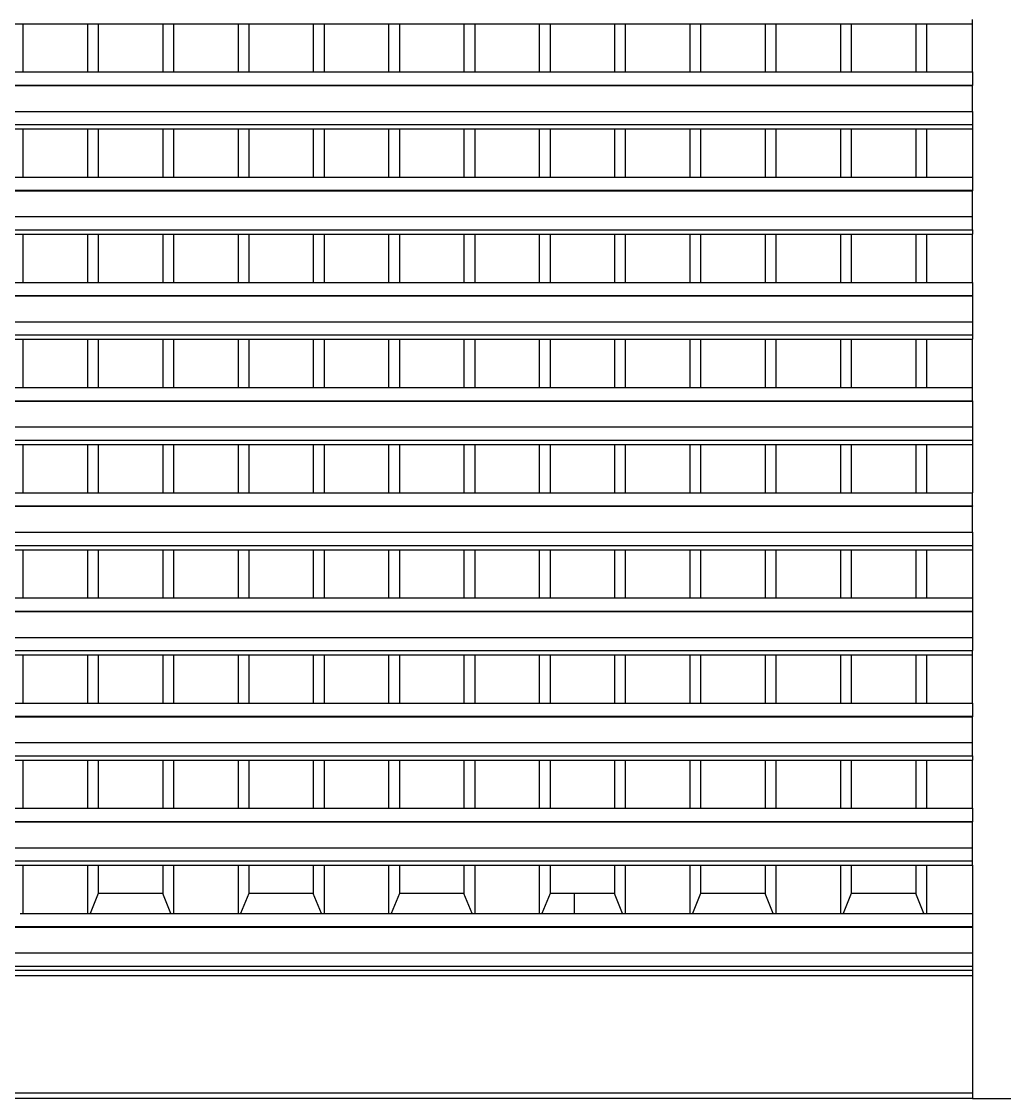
# Model space of a CAD drawing. Extents: x -49.7 to 49.7, y -10.2 to 18.8.
# Drawn here: x -16.184 to -14.341, y 11.671 to 13.69 of the extents above; entities that cross this region are included whole.
import ezdxf

# ---------------------------------------------------------------- set-up
doc = ezdxf.new("R2010")
doc.units = 0
doc.layers.get('0').update_dxf_attribs({"linetype": 'CONTINUOUS'})

msp = doc.modelspace()

# ---------------------------------------------------------------- linework, layer by layer
for p, q in [((-14.4007, 13.6861), (-14.4007, 13.6943)), ((-16.2015, 13.6861), (-16.1813, 13.6861)), ((-16.1813, 13.6861), (-16.1813, 13.5957)), ((-16.1813, 13.6861), (-16.0602, 13.6861)), ((-16.0602, 13.6861), (-16.0602, 13.5957)), ((-16.0602, 13.6861), (-16.0401, 13.6861)), ((-16.0401, 13.6861), (-16.0401, 13.5957)), ((-16.0401, 13.6861), (-15.919, 13.6861)), ((-15.919, 13.6861), (-15.919, 13.5957)), ((-15.919, 13.6861), (-15.8989, 13.6861)), ((-15.8989, 13.6861), (-15.8989, 13.5957)), ((-15.8989, 13.6861), (-15.7778, 13.6861)), ((-15.7778, 13.6861), (-15.7778, 13.5957)), ((-15.7778, 13.6861), (-15.7577, 13.6861)), ((-15.7577, 13.6861), (-15.7577, 13.5957)), ((-15.7577, 13.6861), (-15.6366, 13.6861)), ((-15.6366, 13.6861), (-15.6366, 13.5957)), ((-15.6366, 13.6861), (-15.6165, 13.6861)), ((-15.6165, 13.6861), (-15.6165, 13.5957)), ((-15.6165, 13.6861), (-15.4954, 13.6861)), ((-15.4954, 13.6861), (-15.4954, 13.5957)), ((-15.4954, 13.6861), (-15.4752, 13.6861)), ((-15.4752, 13.6861), (-15.4752, 13.5957)), ((-15.4752, 13.6861), (-15.3542, 13.6861)), ((-15.3542, 13.6861), (-15.3542, 13.5957)), ((-15.3542, 13.6861), (-15.334, 13.6861)), ((-15.334, 13.6861), (-15.334, 13.5957)), ((-15.334, 13.6861), (-15.213, 13.6861)), ((-15.213, 13.6861), (-15.213, 13.5957)), ((-15.213, 13.6861), (-15.1928, 13.6861)), ((-15.1928, 13.6861), (-15.1928, 13.5957)), ((-15.1928, 13.6861), (-15.0718, 13.6861)), ((-15.0718, 13.6861), (-15.0718, 13.5957)), ((-15.0718, 13.6861), (-15.0516, 13.6861)), ((-15.0516, 13.6861), (-15.0516, 13.5957)), ((-15.0516, 13.6861), (-14.9306, 13.6861)), ((-14.9306, 13.6861), (-14.9306, 13.5957)), ((-14.9306, 13.6861), (-14.9104, 13.6861)), ((-14.9104, 13.6861), (-14.9104, 13.5957)), ((-14.9104, 13.6861), (-14.7894, 13.6861)), ((-14.7894, 13.6861), (-14.7894, 13.5957)), ((-14.7894, 13.6861), (-14.7692, 13.6861)), ((-14.7692, 13.6861), (-14.7692, 13.5957)), ((-14.7692, 13.6861), (-14.6482, 13.6861)), ((-14.6482, 13.6861), (-14.6482, 13.5957)), ((-14.6482, 13.6861), (-14.628, 13.6861)), ((-14.628, 13.6861), (-14.628, 13.5957)), ((-14.628, 13.6861), (-14.507, 13.6861)), ((-14.507, 13.6861), (-14.507, 13.5957)), ((-14.507, 13.6861), (-14.4868, 13.6861)), ((-14.4868, 13.6861), (-14.4868, 13.5957)), ((-14.4868, 13.6861), (-14.4007, 13.6861)), ((-14.4007, 13.5957), (-14.4007, 13.6861)), ((-16.2015, 13.5957), (-16.1813, 13.5957)), ((-16.1813, 13.5957), (-16.0602, 13.5957)), ((-16.0602, 13.5957), (-16.0401, 13.5957)), ((-16.0401, 13.5957), (-15.919, 13.5957)), ((-15.919, 13.5957), (-15.8989, 13.5957)), ((-15.8989, 13.5957), (-15.7778, 13.5957)), ((-15.7778, 13.5957), (-15.7577, 13.5957)), ((-15.7577, 13.5957), (-15.6366, 13.5957)), ((-15.6366, 13.5957), (-15.6165, 13.5957)), ((-15.6165, 13.5957), (-15.4954, 13.5957)), ((-15.4954, 13.5957), (-15.4752, 13.5957)), ((-15.4752, 13.5957), (-15.3542, 13.5957)), ((-15.3542, 13.5957), (-15.334, 13.5957)), ((-15.334, 13.5957), (-15.213, 13.5957)), ((-15.213, 13.5957), (-15.1928, 13.5957)), ((-15.1928, 13.5957), (-15.0718, 13.5957)), ((-15.0718, 13.5957), (-15.0516, 13.5957)), ((-15.0516, 13.5957), (-14.9306, 13.5957)), ((-14.9306, 13.5957), (-14.9104, 13.5957)), ((-14.9104, 13.5957), (-14.7894, 13.5957)), ((-14.7894, 13.5957), (-14.7692, 13.5957)), ((-14.7692, 13.5957), (-14.6482, 13.5957)), ((-14.6482, 13.5957), (-14.628, 13.5957)), ((-14.628, 13.5957), (-14.507, 13.5957)), ((-14.507, 13.5957), (-14.4868, 13.5957)), ((-14.4868, 13.5957), (-14.4007, 13.5957)), ((-14.4007, 13.5957), (-14.4007, 13.571)), ((-18.0307, 13.571), (-14.4007, 13.571)), ((-18.0307, 13.5702), (-14.4007, 13.5702)), ((-14.4007, 13.571), (-14.4007, 13.5702)), ((-14.4007, 13.5217), (-14.4007, 13.5702)), ((-18.0307, 13.5217), (-14.4007, 13.5217)), ((-14.4007, 13.5217), (-14.4007, 13.4971)), ((-18.0307, 13.4971), (-14.4007, 13.4971)), ((-14.4007, 13.4971), (-14.4007, 13.4888)), ((-16.2015, 13.4888), (-16.1813, 13.4888)), ((-16.1813, 13.4888), (-16.1813, 13.3984)), ((-16.1813, 13.4888), (-16.0602, 13.4888)), ((-16.0602, 13.4888), (-16.0602, 13.3984)), ((-16.0602, 13.4888), (-16.0401, 13.4888)), ((-16.0401, 13.4888), (-16.0401, 13.3984)), ((-16.0401, 13.4888), (-15.919, 13.4888)), ((-15.919, 13.4888), (-15.919, 13.3984)), ((-15.919, 13.4888), (-15.8989, 13.4888)), ((-15.8989, 13.4888), (-15.8989, 13.3984)), ((-15.8989, 13.4888), (-15.7778, 13.4888)), ((-15.7778, 13.4888), (-15.7778, 13.3984)), ((-15.7778, 13.4888), (-15.7577, 13.4888)), ((-15.7577, 13.4888), (-15.7577, 13.3984)), ((-15.7577, 13.4888), (-15.6366, 13.4888)), ((-15.6366, 13.4888), (-15.6366, 13.3984)), ((-15.6366, 13.4888), (-15.6165, 13.4888)), ((-15.6165, 13.4888), (-15.6165, 13.3984)), ((-15.6165, 13.4888), (-15.4954, 13.4888)), ((-15.4954, 13.4888), (-15.4954, 13.3984)), ((-15.4954, 13.4888), (-15.4752, 13.4888)), ((-15.4752, 13.4888), (-15.4752, 13.3984)), ((-15.4752, 13.4888), (-15.3542, 13.4888)), ((-15.3542, 13.4888), (-15.3542, 13.3984)), ((-15.3542, 13.4888), (-15.334, 13.4888)), ((-15.334, 13.4888), (-15.334, 13.3984)), ((-15.334, 13.4888), (-15.213, 13.4888)), ((-15.213, 13.4888), (-15.213, 13.3984)), ((-15.213, 13.4888), (-15.1928, 13.4888)), ((-15.1928, 13.4888), (-15.1928, 13.3984)), ((-15.1928, 13.4888), (-15.0718, 13.4888)), ((-15.0718, 13.4888), (-15.0718, 13.3984)), ((-15.0718, 13.4888), (-15.0516, 13.4888)), ((-15.0516, 13.4888), (-15.0516, 13.3984)), ((-15.0516, 13.4888), (-14.9306, 13.4888)), ((-14.9306, 13.4888), (-14.9306, 13.3984)), ((-14.9306, 13.4888), (-14.9104, 13.4888)), ((-14.9104, 13.4888), (-14.9104, 13.3984)), ((-14.9104, 13.4888), (-14.7894, 13.4888)), ((-14.7894, 13.4888), (-14.7894, 13.3984)), ((-14.7894, 13.4888), (-14.7692, 13.4888)), ((-14.7692, 13.4888), (-14.7692, 13.3984)), ((-14.7692, 13.4888), (-14.6482, 13.4888)), ((-14.6482, 13.4888), (-14.6482, 13.3984)), ((-14.6482, 13.4888), (-14.628, 13.4888)), ((-14.628, 13.4888), (-14.628, 13.3984)), ((-14.628, 13.4888), (-14.507, 13.4888)), ((-14.507, 13.4888), (-14.507, 13.3984)), ((-14.507, 13.4888), (-14.4868, 13.4888)), ((-14.4868, 13.4888), (-14.4868, 13.3984)), ((-14.4868, 13.4888), (-14.4007, 13.4888)), ((-14.4007, 13.4888), (-14.4007, 13.3984)), ((-16.2015, 13.3984), (-16.1813, 13.3984)), ((-16.1813, 13.3984), (-16.0602, 13.3984)), ((-16.0602, 13.3984), (-16.0401, 13.3984)), ((-16.0401, 13.3984), (-15.919, 13.3984)), ((-15.919, 13.3984), (-15.8989, 13.3984)), ((-15.8989, 13.3984), (-15.7778, 13.3984)), ((-15.7778, 13.3984), (-15.7577, 13.3984)), ((-15.7577, 13.3984), (-15.6366, 13.3984)), ((-15.6366, 13.3984), (-15.6165, 13.3984)), ((-15.6165, 13.3984), (-15.4954, 13.3984)), ((-15.4954, 13.3984), (-15.4752, 13.3984)), ((-15.4752, 13.3984), (-15.3542, 13.3984)), ((-15.3542, 13.3984), (-15.334, 13.3984)), ((-15.334, 13.3984), (-15.213, 13.3984)), ((-15.213, 13.3984), (-15.1928, 13.3984)), ((-15.1928, 13.3984), (-15.0718, 13.3984)), ((-15.0718, 13.3984), (-15.0516, 13.3984)), ((-15.0516, 13.3984), (-14.9306, 13.3984)), ((-14.9306, 13.3984), (-14.9104, 13.3984)), ((-14.9104, 13.3984), (-14.7894, 13.3984)), ((-14.7894, 13.3984), (-14.7692, 13.3984)), ((-14.7692, 13.3984), (-14.6482, 13.3984)), ((-14.6482, 13.3984), (-14.628, 13.3984)), ((-14.628, 13.3984), (-14.507, 13.3984)), ((-14.507, 13.3984), (-14.4868, 13.3984)), ((-14.4868, 13.3984), (-14.4007, 13.3984)), ((-14.4007, 13.3984), (-14.4007, 13.3738)), ((-18.0307, 13.3738), (-14.4007, 13.3738)), ((-18.0307, 13.3729), (-14.4007, 13.3729)), ((-14.4007, 13.3738), (-14.4007, 13.3729)), ((-14.4007, 13.3244), (-14.4007, 13.3729)), ((-18.0307, 13.3244), (-14.4007, 13.3244)), ((-14.4007, 13.2998), (-14.4007, 13.3244)), ((-18.0307, 13.2998), (-14.4007, 13.2998)), ((-16.2015, 13.2916), (-16.1813, 13.2916)), ((-16.1813, 13.2916), (-16.1813, 13.2011)), ((-16.1813, 13.2916), (-16.0602, 13.2916)), ((-16.0602, 13.2916), (-16.0602, 13.2011)), ((-16.0602, 13.2916), (-16.0401, 13.2916)), ((-16.0401, 13.2916), (-16.0401, 13.2011)), ((-16.0401, 13.2916), (-15.919, 13.2916)), ((-15.919, 13.2916), (-15.919, 13.2011)), ((-15.919, 13.2916), (-15.8989, 13.2916)), ((-15.8989, 13.2916), (-15.8989, 13.2011)), ((-15.8989, 13.2916), (-15.7778, 13.2916)), ((-15.7778, 13.2916), (-15.7778, 13.2011)), ((-15.7778, 13.2916), (-15.7577, 13.2916)), ((-15.7577, 13.2916), (-15.7577, 13.2011)), ((-15.7577, 13.2916), (-15.6366, 13.2916)), ((-15.6366, 13.2916), (-15.6366, 13.2011)), ((-15.6366, 13.2916), (-15.6165, 13.2916)), ((-15.6165, 13.2916), (-15.6165, 13.2011)), ((-15.6165, 13.2916), (-15.4954, 13.2916)), ((-15.4954, 13.2916), (-15.4954, 13.2011)), ((-15.4954, 13.2916), (-15.4752, 13.2916)), ((-15.4752, 13.2916), (-15.4752, 13.2011)), ((-15.4752, 13.2916), (-15.3542, 13.2916)), ((-15.3542, 13.2916), (-15.3542, 13.2011)), ((-15.3542, 13.2916), (-15.334, 13.2916)), ((-15.334, 13.2916), (-15.334, 13.2011)), ((-15.334, 13.2916), (-15.213, 13.2916)), ((-15.213, 13.2916), (-15.213, 13.2011)), ((-15.213, 13.2916), (-15.1928, 13.2916)), ((-15.1928, 13.2916), (-15.1928, 13.2011)), ((-15.1928, 13.2916), (-15.0718, 13.2916)), ((-15.0718, 13.2916), (-15.0718, 13.2011)), ((-15.0718, 13.2916), (-15.0516, 13.2916)), ((-15.0516, 13.2916), (-15.0516, 13.2011)), ((-15.0516, 13.2916), (-14.9306, 13.2916)), ((-14.9306, 13.2916), (-14.9306, 13.2011)), ((-14.9306, 13.2916), (-14.9104, 13.2916)), ((-14.9104, 13.2916), (-14.9104, 13.2011)), ((-14.9104, 13.2916), (-14.7894, 13.2916)), ((-14.7894, 13.2916), (-14.7894, 13.2011)), ((-14.7894, 13.2916), (-14.7692, 13.2916)), ((-14.7692, 13.2916), (-14.7692, 13.2011)), ((-14.7692, 13.2916), (-14.6482, 13.2916)), ((-14.6482, 13.2916), (-14.6482, 13.2011)), ((-14.6482, 13.2916), (-14.628, 13.2916)), ((-14.628, 13.2916), (-14.628, 13.2011)), ((-14.628, 13.2916), (-14.507, 13.2916)), ((-14.507, 13.2916), (-14.507, 13.2011)), ((-14.507, 13.2916), (-14.4868, 13.2916)), ((-14.4868, 13.2916), (-14.4868, 13.2011)), ((-14.4868, 13.2916), (-14.4007, 13.2916)), ((-14.4007, 13.2998), (-14.4007, 13.2916)), ((-14.4007, 13.2011), (-14.4007, 13.2916)), ((-16.2015, 13.2011), (-16.1813, 13.2011)), ((-16.1813, 13.2011), (-16.0602, 13.2011)), ((-16.0602, 13.2011), (-16.0401, 13.2011)), ((-16.0401, 13.2011), (-15.919, 13.2011)), ((-15.919, 13.2011), (-15.8989, 13.2011)), ((-15.8989, 13.2011), (-15.7778, 13.2011)), ((-15.7778, 13.2011), (-15.7577, 13.2011)), ((-15.7577, 13.2011), (-15.6366, 13.2011)), ((-15.6366, 13.2011), (-15.6165, 13.2011)), ((-15.6165, 13.2011), (-15.4954, 13.2011)), ((-15.4954, 13.2011), (-15.4752, 13.2011)), ((-15.4752, 13.2011), (-15.3542, 13.2011)), ((-15.3542, 13.2011), (-15.334, 13.2011)), ((-15.334, 13.2011), (-15.213, 13.2011)), ((-15.213, 13.2011), (-15.1928, 13.2011)), ((-15.1928, 13.2011), (-15.0718, 13.2011)), ((-15.0718, 13.2011), (-15.0516, 13.2011)), ((-15.0516, 13.2011), (-14.9306, 13.2011)), ((-14.9306, 13.2011), (-14.9104, 13.2011)), ((-14.9104, 13.2011), (-14.7894, 13.2011)), ((-14.7894, 13.2011), (-14.7692, 13.2011)), ((-14.7692, 13.2011), (-14.6482, 13.2011)), ((-14.6482, 13.2011), (-14.628, 13.2011)), ((-14.628, 13.2011), (-14.507, 13.2011)), ((-14.507, 13.2011), (-14.4868, 13.2011)), ((-14.4868, 13.2011), (-14.4007, 13.2011)), ((-14.4007, 13.2011), (-14.4007, 13.1765)), ((-18.0307, 13.1765), (-14.4007, 13.1765)), ((-18.0307, 13.1757), (-14.4007, 13.1757)), ((-14.4007, 13.1765), (-14.4007, 13.1757)), ((-14.4007, 13.1757), (-14.4007, 13.1272)), ((-18.0307, 13.1272), (-14.4007, 13.1272)), ((-14.4007, 13.1272), (-14.4007, 13.1025)), ((-18.0307, 13.1025), (-14.4007, 13.1025)), ((-16.2015, 13.0943), (-16.1813, 13.0943)), ((-16.1813, 13.0943), (-16.1813, 13.0039)), ((-16.1813, 13.0943), (-16.0602, 13.0943)), ((-16.0602, 13.0943), (-16.0602, 13.0039)), ((-16.0602, 13.0943), (-16.0401, 13.0943)), ((-16.0401, 13.0943), (-16.0401, 13.0039)), ((-16.0401, 13.0943), (-15.919, 13.0943)), ((-15.919, 13.0943), (-15.919, 13.0039)), ((-15.919, 13.0943), (-15.8989, 13.0943)), ((-15.8989, 13.0943), (-15.8989, 13.0039)), ((-15.8989, 13.0943), (-15.7778, 13.0943)), ((-15.7778, 13.0943), (-15.7778, 13.0039)), ((-15.7778, 13.0943), (-15.7577, 13.0943)), ((-15.7577, 13.0943), (-15.7577, 13.0039)), ((-15.7577, 13.0943), (-15.6366, 13.0943)), ((-15.6366, 13.0943), (-15.6366, 13.0039)), ((-15.6366, 13.0943), (-15.6165, 13.0943)), ((-15.6165, 13.0943), (-15.6165, 13.0039)), ((-15.6165, 13.0943), (-15.4954, 13.0943)), ((-15.4954, 13.0943), (-15.4954, 13.0039)), ((-15.4954, 13.0943), (-15.4752, 13.0943)), ((-15.4752, 13.0943), (-15.4752, 13.0039)), ((-15.4752, 13.0943), (-15.3542, 13.0943)), ((-15.3542, 13.0943), (-15.3542, 13.0039)), ((-15.3542, 13.0943), (-15.334, 13.0943)), ((-15.334, 13.0943), (-15.334, 13.0039)), ((-15.334, 13.0943), (-15.213, 13.0943)), ((-15.213, 13.0943), (-15.213, 13.0039)), ((-15.213, 13.0943), (-15.1928, 13.0943)), ((-15.1928, 13.0943), (-15.1928, 13.0039)), ((-15.1928, 13.0943), (-15.0718, 13.0943)), ((-15.0718, 13.0943), (-15.0718, 13.0039)), ((-15.0718, 13.0943), (-15.0516, 13.0943)), ((-15.0516, 13.0943), (-15.0516, 13.0039)), ((-15.0516, 13.0943), (-14.9306, 13.0943)), ((-14.9306, 13.0943), (-14.9306, 13.0039)), ((-14.9306, 13.0943), (-14.9104, 13.0943)), ((-14.9104, 13.0943), (-14.9104, 13.0039)), ((-14.9104, 13.0943), (-14.7894, 13.0943)), ((-14.7894, 13.0943), (-14.7894, 13.0039)), ((-14.7894, 13.0943), (-14.7692, 13.0943)), ((-14.7692, 13.0943), (-14.7692, 13.0039)), ((-14.7692, 13.0943), (-14.6482, 13.0943)), ((-14.6482, 13.0943), (-14.6482, 13.0039)), ((-14.6482, 13.0943), (-14.628, 13.0943)), ((-14.628, 13.0943), (-14.628, 13.0039)), ((-14.628, 13.0943), (-14.507, 13.0943)), ((-14.507, 13.0943), (-14.507, 13.0039)), ((-14.507, 13.0943), (-14.4868, 13.0943)), ((-14.4868, 13.0943), (-14.4868, 13.0039)), ((-14.4868, 13.0943), (-14.4007, 13.0943)), ((-14.4007, 13.1025), (-14.4007, 13.0943)), ((-14.4007, 13.0039), (-14.4007, 13.0943)), ((-16.2015, 13.0039), (-16.1813, 13.0039)), ((-16.1813, 13.0039), (-16.0602, 13.0039)), ((-16.0602, 13.0039), (-16.0401, 13.0039)), ((-16.0401, 13.0039), (-15.919, 13.0039)), ((-15.919, 13.0039), (-15.8989, 13.0039)), ((-15.8989, 13.0039), (-15.7778, 13.0039)), ((-15.7778, 13.0039), (-15.7577, 13.0039)), ((-15.7577, 13.0039), (-15.6366, 13.0039)), ((-15.6366, 13.0039), (-15.6165, 13.0039)), ((-15.6165, 13.0039), (-15.4954, 13.0039)), ((-15.4954, 13.0039), (-15.4752, 13.0039)), ((-15.4752, 13.0039), (-15.3542, 13.0039)), ((-15.3542, 13.0039), (-15.334, 13.0039)), ((-15.334, 13.0039), (-15.213, 13.0039)), ((-15.213, 13.0039), (-15.1928, 13.0039)), ((-15.1928, 13.0039), (-15.0718, 13.0039)), ((-15.0718, 13.0039), (-15.0516, 13.0039)), ((-15.0516, 13.0039), (-14.9306, 13.0039)), ((-14.9306, 13.0039), (-14.9104, 13.0039)), ((-14.9104, 13.0039), (-14.7894, 13.0039)), ((-14.7894, 13.0039), (-14.7692, 13.0039)), ((-14.7692, 13.0039), (-14.6482, 13.0039)), ((-14.6482, 13.0039), (-14.628, 13.0039)), ((-14.628, 13.0039), (-14.507, 13.0039)), ((-14.507, 13.0039), (-14.4868, 13.0039)), ((-14.4868, 13.0039), (-14.4007, 13.0039)), ((-14.4007, 12.9792), (-14.4007, 13.0039)), ((-18.0307, 12.9792), (-14.4007, 12.9792)), ((-18.0307, 12.9784), (-14.4007, 12.9784)), ((-14.4007, 12.9792), (-14.4007, 12.9784)), ((-14.4007, 12.9784), (-14.4007, 12.9299)), ((-18.0307, 12.9299), (-14.4007, 12.9299)), ((-14.4007, 12.9299), (-14.4007, 12.9052)), ((-18.0307, 12.9052), (-14.4007, 12.9052)), ((-16.2015, 12.897), (-16.1813, 12.897)), ((-16.1813, 12.897), (-16.1813, 12.8066)), ((-16.1813, 12.897), (-16.0602, 12.897)), ((-16.0602, 12.897), (-16.0602, 12.8066)), ((-16.0602, 12.897), (-16.0401, 12.897)), ((-16.0401, 12.897), (-16.0401, 12.8066)), ((-16.0401, 12.897), (-15.919, 12.897)), ((-15.919, 12.897), (-15.919, 12.8066)), ((-15.919, 12.897), (-15.8989, 12.897)), ((-15.8989, 12.897), (-15.8989, 12.8066)), ((-15.8989, 12.897), (-15.7778, 12.897)), ((-15.7778, 12.897), (-15.7778, 12.8066)), ((-15.7778, 12.897), (-15.7577, 12.897)), ((-15.7577, 12.897), (-15.7577, 12.8066)), ((-15.7577, 12.897), (-15.6366, 12.897)), ((-15.6366, 12.897), (-15.6366, 12.8066)), ((-15.6366, 12.897), (-15.6165, 12.897)), ((-15.6165, 12.897), (-15.6165, 12.8066)), ((-15.6165, 12.897), (-15.4954, 12.897)), ((-15.4954, 12.897), (-15.4954, 12.8066)), ((-15.4954, 12.897), (-15.4752, 12.897)), ((-15.4752, 12.897), (-15.4752, 12.8066)), ((-15.4752, 12.897), (-15.3542, 12.897)), ((-15.3542, 12.897), (-15.3542, 12.8066)), ((-15.3542, 12.897), (-15.334, 12.897)), ((-15.334, 12.897), (-15.334, 12.8066)), ((-15.334, 12.897), (-15.213, 12.897)), ((-15.213, 12.897), (-15.213, 12.8066)), ((-15.213, 12.897), (-15.1928, 12.897)), ((-15.1928, 12.897), (-15.1928, 12.8066)), ((-15.1928, 12.897), (-15.0718, 12.897)), ((-15.0718, 12.897), (-15.0718, 12.8066)), ((-15.0718, 12.897), (-15.0516, 12.897)), ((-15.0516, 12.897), (-15.0516, 12.8066)), ((-15.0516, 12.897), (-14.9306, 12.897)), ((-14.9306, 12.897), (-14.9306, 12.8066)), ((-14.9306, 12.897), (-14.9104, 12.897)), ((-14.9104, 12.897), (-14.9104, 12.8066)), ((-14.9104, 12.897), (-14.7894, 12.897)), ((-14.7894, 12.897), (-14.7894, 12.8066)), ((-14.7894, 12.897), (-14.7692, 12.897)), ((-14.7692, 12.897), (-14.7692, 12.8066)), ((-14.7692, 12.897), (-14.6482, 12.897)), ((-14.6482, 12.897), (-14.6482, 12.8066)), ((-14.6482, 12.897), (-14.628, 12.897)), ((-14.628, 12.897), (-14.628, 12.8066)), ((-14.628, 12.897), (-14.507, 12.897)), ((-14.507, 12.897), (-14.507, 12.8066)), ((-14.507, 12.897), (-14.4868, 12.897)), ((-14.4868, 12.897), (-14.4868, 12.8066)), ((-14.4868, 12.897), (-14.4007, 12.897)), ((-14.4007, 12.9052), (-14.4007, 12.897)), ((-14.4007, 12.897), (-14.4007, 12.8066)), ((-16.2015, 12.8066), (-16.1813, 12.8066)), ((-16.1813, 12.8066), (-16.0602, 12.8066)), ((-16.0602, 12.8066), (-16.0401, 12.8066)), ((-16.0401, 12.8066), (-15.919, 12.8066)), ((-15.919, 12.8066), (-15.8989, 12.8066)), ((-15.8989, 12.8066), (-15.7778, 12.8066)), ((-15.7778, 12.8066), (-15.7577, 12.8066)), ((-15.7577, 12.8066), (-15.6366, 12.8066)), ((-15.6366, 12.8066), (-15.6165, 12.8066)), ((-15.6165, 12.8066), (-15.4954, 12.8066)), ((-15.4954, 12.8066), (-15.4752, 12.8066)), ((-15.4752, 12.8066), (-15.3542, 12.8066)), ((-15.3542, 12.8066), (-15.334, 12.8066)), ((-15.334, 12.8066), (-15.213, 12.8066)), ((-15.213, 12.8066), (-15.1928, 12.8066)), ((-15.1928, 12.8066), (-15.0718, 12.8066)), ((-15.0718, 12.8066), (-15.0516, 12.8066)), ((-15.0516, 12.8066), (-14.9306, 12.8066)), ((-14.9306, 12.8066), (-14.9104, 12.8066)), ((-14.9104, 12.8066), (-14.7894, 12.8066)), ((-14.7894, 12.8066), (-14.7692, 12.8066)), ((-14.7692, 12.8066), (-14.6482, 12.8066)), ((-14.6482, 12.8066), (-14.628, 12.8066)), ((-14.628, 12.8066), (-14.507, 12.8066)), ((-14.507, 12.8066), (-14.4868, 12.8066)), ((-14.4868, 12.8066), (-14.4007, 12.8066)), ((-14.4007, 12.7819), (-14.4007, 12.8066)), ((-18.0307, 12.7819), (-14.4007, 12.7819)), ((-18.0307, 12.7811), (-14.4007, 12.7811)), ((-14.4007, 12.7819), (-14.4007, 12.7811)), ((-14.4007, 12.7326), (-14.4007, 12.7811)), ((-18.0307, 12.7326), (-14.4007, 12.7326)), ((-14.4007, 12.7326), (-14.4007, 12.7079)), ((-18.0307, 12.7079), (-14.4007, 12.7079)), ((-14.4007, 12.7079), (-14.4007, 12.6997)), ((-16.2015, 12.6997), (-16.1813, 12.6997)), ((-16.1813, 12.6997), (-16.1813, 12.6093)), ((-16.1813, 12.6997), (-16.0602, 12.6997)), ((-16.0602, 12.6997), (-16.0602, 12.6093)), ((-16.0602, 12.6997), (-16.0401, 12.6997)), ((-16.0401, 12.6997), (-16.0401, 12.6093)), ((-16.0401, 12.6997), (-15.919, 12.6997)), ((-15.919, 12.6997), (-15.919, 12.6093)), ((-15.919, 12.6997), (-15.8989, 12.6997)), ((-15.8989, 12.6997), (-15.8989, 12.6093)), ((-15.8989, 12.6997), (-15.7778, 12.6997)), ((-15.7778, 12.6997), (-15.7778, 12.6093)), ((-15.7778, 12.6997), (-15.7577, 12.6997)), ((-15.7577, 12.6997), (-15.7577, 12.6093)), ((-15.7577, 12.6997), (-15.6366, 12.6997)), ((-15.6366, 12.6997), (-15.6366, 12.6093)), ((-15.6366, 12.6997), (-15.6165, 12.6997)), ((-15.6165, 12.6997), (-15.6165, 12.6093)), ((-15.6165, 12.6997), (-15.4954, 12.6997)), ((-15.4954, 12.6997), (-15.4954, 12.6093)), ((-15.4954, 12.6997), (-15.4752, 12.6997)), ((-15.4752, 12.6997), (-15.4752, 12.6093)), ((-15.4752, 12.6997), (-15.3542, 12.6997)), ((-15.3542, 12.6997), (-15.3542, 12.6093)), ((-15.3542, 12.6997), (-15.334, 12.6997)), ((-15.334, 12.6997), (-15.334, 12.6093)), ((-15.334, 12.6997), (-15.213, 12.6997)), ((-15.213, 12.6997), (-15.213, 12.6093)), ((-15.213, 12.6997), (-15.1928, 12.6997)), ((-15.1928, 12.6997), (-15.1928, 12.6093)), ((-15.1928, 12.6997), (-15.0718, 12.6997)), ((-15.0718, 12.6997), (-15.0718, 12.6093)), ((-15.0718, 12.6997), (-15.0516, 12.6997)), ((-15.0516, 12.6997), (-15.0516, 12.6093)), ((-15.0516, 12.6997), (-14.9306, 12.6997)), ((-14.9306, 12.6997), (-14.9306, 12.6093)), ((-14.9306, 12.6997), (-14.9104, 12.6997)), ((-14.9104, 12.6997), (-14.9104, 12.6093)), ((-14.9104, 12.6997), (-14.7894, 12.6997)), ((-14.7894, 12.6997), (-14.7894, 12.6093)), ((-14.7894, 12.6997), (-14.7692, 12.6997)), ((-14.7692, 12.6997), (-14.7692, 12.6093)), ((-14.7692, 12.6997), (-14.6482, 12.6997)), ((-14.6482, 12.6997), (-14.6482, 12.6093)), ((-14.6482, 12.6997), (-14.628, 12.6997)), ((-14.628, 12.6997), (-14.628, 12.6093)), ((-14.628, 12.6997), (-14.507, 12.6997)), ((-14.507, 12.6997), (-14.507, 12.6093)), ((-14.507, 12.6997), (-14.4868, 12.6997)), ((-14.4868, 12.6997), (-14.4868, 12.6093)), ((-14.4868, 12.6997), (-14.4007, 12.6997)), ((-14.4007, 12.6997), (-14.4007, 12.6093)), ((-16.2015, 12.6093), (-16.1813, 12.6093)), ((-16.1813, 12.6093), (-16.0602, 12.6093)), ((-16.0602, 12.6093), (-16.0401, 12.6093)), ((-16.0401, 12.6093), (-15.919, 12.6093)), ((-15.919, 12.6093), (-15.8989, 12.6093)), ((-15.8989, 12.6093), (-15.7778, 12.6093)), ((-15.7778, 12.6093), (-15.7577, 12.6093)), ((-15.7577, 12.6093), (-15.6366, 12.6093)), ((-15.6366, 12.6093), (-15.6165, 12.6093)), ((-15.6165, 12.6093), (-15.4954, 12.6093)), ((-15.4954, 12.6093), (-15.4752, 12.6093)), ((-15.4752, 12.6093), (-15.3542, 12.6093)), ((-15.3542, 12.6093), (-15.334, 12.6093)), ((-15.334, 12.6093), (-15.213, 12.6093)), ((-15.213, 12.6093), (-15.1928, 12.6093)), ((-15.1928, 12.6093), (-15.0718, 12.6093)), ((-15.0718, 12.6093), (-15.0516, 12.6093)), ((-15.0516, 12.6093), (-14.9306, 12.6093)), ((-14.9306, 12.6093), (-14.9104, 12.6093)), ((-14.9104, 12.6093), (-14.7894, 12.6093)), ((-14.7894, 12.6093), (-14.7692, 12.6093)), ((-14.7692, 12.6093), (-14.6482, 12.6093)), ((-14.6482, 12.6093), (-14.628, 12.6093)), ((-14.628, 12.6093), (-14.507, 12.6093)), ((-14.507, 12.6093), (-14.4868, 12.6093)), ((-14.4868, 12.6093), (-14.4007, 12.6093)), ((-14.4007, 12.6093), (-14.4007, 12.5846)), ((-18.0307, 12.5846), (-14.4007, 12.5846)), ((-18.0307, 12.5838), (-14.4007, 12.5838)), ((-14.4007, 12.5846), (-14.4007, 12.5838)), ((-14.4007, 12.5838), (-14.4007, 12.5353)), ((-18.0307, 12.5353), (-14.4007, 12.5353)), ((-14.4007, 12.5353), (-14.4007, 12.5107)), ((-18.0307, 12.5107), (-14.4007, 12.5107)), ((-16.2015, 12.5024), (-16.1813, 12.5024)), ((-16.1813, 12.5024), (-16.1813, 12.412)), ((-16.1813, 12.5024), (-16.0602, 12.5024)), ((-16.0602, 12.5024), (-16.0602, 12.412)), ((-16.0602, 12.5024), (-16.0401, 12.5024)), ((-16.0401, 12.5024), (-16.0401, 12.412)), ((-16.0401, 12.5024), (-15.919, 12.5024)), ((-15.919, 12.5024), (-15.919, 12.412)), ((-15.919, 12.5024), (-15.8989, 12.5024)), ((-15.8989, 12.5024), (-15.8989, 12.412)), ((-15.8989, 12.5024), (-15.7778, 12.5024)), ((-15.7778, 12.5024), (-15.7778, 12.412)), ((-15.7778, 12.5024), (-15.7577, 12.5024)), ((-15.7577, 12.5024), (-15.7577, 12.412)), ((-15.7577, 12.5024), (-15.6366, 12.5024)), ((-15.6366, 12.5024), (-15.6366, 12.412)), ((-15.6366, 12.5024), (-15.6165, 12.5024)), ((-15.6165, 12.5024), (-15.6165, 12.412)), ((-15.6165, 12.5024), (-15.4954, 12.5024)), ((-15.4954, 12.5024), (-15.4954, 12.412)), ((-15.4954, 12.5024), (-15.4752, 12.5024)), ((-15.4752, 12.5024), (-15.4752, 12.412)), ((-15.4752, 12.5024), (-15.3542, 12.5024)), ((-15.3542, 12.5024), (-15.3542, 12.412)), ((-15.3542, 12.5024), (-15.334, 12.5024)), ((-15.334, 12.5024), (-15.334, 12.412)), ((-15.334, 12.5024), (-15.213, 12.5024)), ((-15.213, 12.5024), (-15.213, 12.412)), ((-15.213, 12.5024), (-15.1928, 12.5024)), ((-15.1928, 12.5024), (-15.1928, 12.412)), ((-15.1928, 12.5024), (-15.0718, 12.5024)), ((-15.0718, 12.5024), (-15.0718, 12.412)), ((-15.0718, 12.5024), (-15.0516, 12.5024)), ((-15.0516, 12.5024), (-15.0516, 12.412)), ((-15.0516, 12.5024), (-14.9306, 12.5024)), ((-14.9306, 12.5024), (-14.9306, 12.412)), ((-14.9306, 12.5024), (-14.9104, 12.5024)), ((-14.9104, 12.5024), (-14.9104, 12.412)), ((-14.9104, 12.5024), (-14.7894, 12.5024)), ((-14.7894, 12.5024), (-14.7894, 12.412)), ((-14.7894, 12.5024), (-14.7692, 12.5024)), ((-14.7692, 12.5024), (-14.7692, 12.412)), ((-14.7692, 12.5024), (-14.6482, 12.5024)), ((-14.6482, 12.5024), (-14.6482, 12.412)), ((-14.6482, 12.5024), (-14.628, 12.5024)), ((-14.628, 12.5024), (-14.628, 12.412)), ((-14.628, 12.5024), (-14.507, 12.5024)), ((-14.507, 12.5024), (-14.507, 12.412)), ((-14.507, 12.5024), (-14.4868, 12.5024)), ((-14.4868, 12.5024), (-14.4868, 12.412)), ((-14.4868, 12.5024), (-14.4007, 12.5024)), ((-14.4007, 12.5024), (-14.4007, 12.5107)), ((-14.4007, 12.412), (-14.4007, 12.5024)), ((-16.2015, 12.412), (-16.1813, 12.412)), ((-16.1813, 12.412), (-16.0602, 12.412)), ((-16.0602, 12.412), (-16.0401, 12.412)), ((-16.0401, 12.412), (-15.919, 12.412)), ((-15.919, 12.412), (-15.8989, 12.412)), ((-15.8989, 12.412), (-15.7778, 12.412)), ((-15.7778, 12.412), (-15.7577, 12.412)), ((-15.7577, 12.412), (-15.6366, 12.412)), ((-15.6366, 12.412), (-15.6165, 12.412)), ((-15.6165, 12.412), (-15.4954, 12.412)), ((-15.4954, 12.412), (-15.4752, 12.412)), ((-15.4752, 12.412), (-15.3542, 12.412)), ((-15.3542, 12.412), (-15.334, 12.412)), ((-15.334, 12.412), (-15.213, 12.412)), ((-15.213, 12.412), (-15.1928, 12.412)), ((-15.1928, 12.412), (-15.0718, 12.412)), ((-15.0718, 12.412), (-15.0516, 12.412)), ((-15.0516, 12.412), (-14.9306, 12.412)), ((-14.9306, 12.412), (-14.9104, 12.412)), ((-14.9104, 12.412), (-14.7894, 12.412)), ((-14.7894, 12.412), (-14.7692, 12.412)), ((-14.7692, 12.412), (-14.6482, 12.412)), ((-14.6482, 12.412), (-14.628, 12.412)), ((-14.628, 12.412), (-14.507, 12.412)), ((-14.507, 12.412), (-14.4868, 12.412)), ((-14.4868, 12.412), (-14.4007, 12.412)), ((-14.4007, 12.412), (-14.4007, 12.3874)), ((-18.0307, 12.3874), (-14.4007, 12.3874)), ((-18.0307, 12.3865), (-14.4007, 12.3865)), ((-14.4007, 12.3874), (-14.4007, 12.3865)), ((-14.4007, 12.338), (-14.4007, 12.3865)), ((-18.0307, 12.338), (-14.4007, 12.338)), ((-14.4007, 12.3134), (-14.4007, 12.338)), ((-18.0307, 12.3134), (-14.4007, 12.3134)), ((-16.2015, 12.3052), (-16.1813, 12.3052)), ((-16.1813, 12.3052), (-16.1813, 12.2147)), ((-16.1813, 12.3052), (-16.0602, 12.3052)), ((-16.0602, 12.3052), (-16.0602, 12.2147)), ((-16.0602, 12.3052), (-16.0401, 12.3052)), ((-16.0401, 12.3052), (-16.0401, 12.2147)), ((-16.0401, 12.3052), (-15.919, 12.3052)), ((-15.919, 12.3052), (-15.919, 12.2147)), ((-15.919, 12.3052), (-15.8989, 12.3052)), ((-15.8989, 12.3052), (-15.8989, 12.2147)), ((-15.8989, 12.3052), (-15.7778, 12.3052)), ((-15.7778, 12.3052), (-15.7778, 12.2147)), ((-15.7778, 12.3052), (-15.7577, 12.3052)), ((-15.7577, 12.3052), (-15.7577, 12.2147)), ((-15.7577, 12.3052), (-15.6366, 12.3052)), ((-15.6366, 12.3052), (-15.6366, 12.2147)), ((-15.6366, 12.3052), (-15.6165, 12.3052)), ((-15.6165, 12.3052), (-15.6165, 12.2147)), ((-15.6165, 12.3052), (-15.4954, 12.3052)), ((-15.4954, 12.3052), (-15.4954, 12.2147)), ((-15.4954, 12.3052), (-15.4752, 12.3052)), ((-15.4752, 12.3052), (-15.4752, 12.2147)), ((-15.4752, 12.3052), (-15.3542, 12.3052)), ((-15.3542, 12.3052), (-15.3542, 12.2147)), ((-15.3542, 12.3052), (-15.334, 12.3052)), ((-15.334, 12.3052), (-15.334, 12.2147)), ((-15.334, 12.3052), (-15.213, 12.3052)), ((-15.213, 12.3052), (-15.213, 12.2147)), ((-15.213, 12.3052), (-15.1928, 12.3052)), ((-15.1928, 12.3052), (-15.1928, 12.2147)), ((-15.1928, 12.3052), (-15.0718, 12.3052)), ((-15.0718, 12.3052), (-15.0718, 12.2147)), ((-15.0718, 12.3052), (-15.0516, 12.3052)), ((-15.0516, 12.3052), (-15.0516, 12.2147)), ((-15.0516, 12.3052), (-14.9306, 12.3052)), ((-14.9306, 12.3052), (-14.9306, 12.2147)), ((-14.9306, 12.3052), (-14.9104, 12.3052)), ((-14.9104, 12.3052), (-14.9104, 12.2147)), ((-14.9104, 12.3052), (-14.7894, 12.3052)), ((-14.7894, 12.3052), (-14.7894, 12.2147)), ((-14.7894, 12.3052), (-14.7692, 12.3052)), ((-14.7692, 12.3052), (-14.7692, 12.2147)), ((-14.7692, 12.3052), (-14.6482, 12.3052)), ((-14.6482, 12.3052), (-14.6482, 12.2147)), ((-14.6482, 12.3052), (-14.628, 12.3052)), ((-14.628, 12.3052), (-14.628, 12.2147)), ((-14.628, 12.3052), (-14.507, 12.3052)), ((-14.507, 12.3052), (-14.507, 12.2147)), ((-14.507, 12.3052), (-14.4868, 12.3052)), ((-14.4868, 12.3052), (-14.4868, 12.2147)), ((-14.4868, 12.3052), (-14.4007, 12.3052)), ((-14.4007, 12.3134), (-14.4007, 12.3052)), ((-14.4007, 12.2147), (-14.4007, 12.3052)), ((-16.2015, 12.2147), (-16.1813, 12.2147)), ((-16.1813, 12.2147), (-16.0602, 12.2147)), ((-16.0602, 12.2147), (-16.0401, 12.2147)), ((-16.0401, 12.2147), (-15.919, 12.2147)), ((-15.919, 12.2147), (-15.8989, 12.2147)), ((-15.8989, 12.2147), (-15.7778, 12.2147)), ((-15.7778, 12.2147), (-15.7577, 12.2147)), ((-15.7577, 12.2147), (-15.6366, 12.2147)), ((-15.6366, 12.2147), (-15.6165, 12.2147)), ((-15.6165, 12.2147), (-15.4954, 12.2147)), ((-15.4954, 12.2147), (-15.4752, 12.2147)), ((-15.4752, 12.2147), (-15.3542, 12.2147)), ((-15.3542, 12.2147), (-15.334, 12.2147)), ((-15.334, 12.2147), (-15.213, 12.2147)), ((-15.213, 12.2147), (-15.1928, 12.2147)), ((-15.1928, 12.2147), (-15.0718, 12.2147)), ((-15.0718, 12.2147), (-15.0516, 12.2147)), ((-15.0516, 12.2147), (-14.9306, 12.2147)), ((-14.9306, 12.2147), (-14.9104, 12.2147)), ((-14.9104, 12.2147), (-14.7894, 12.2147)), ((-14.7894, 12.2147), (-14.7692, 12.2147)), ((-14.7692, 12.2147), (-14.6482, 12.2147)), ((-14.6482, 12.2147), (-14.628, 12.2147)), ((-14.628, 12.2147), (-14.507, 12.2147)), ((-14.507, 12.2147), (-14.4868, 12.2147)), ((-14.4868, 12.2147), (-14.4007, 12.2147)), ((-14.4007, 12.2147), (-14.4007, 12.1901)), ((-18.0307, 12.1901), (-14.4007, 12.1901)), ((-18.0307, 12.1893), (-14.4007, 12.1893)), ((-14.4007, 12.1901), (-14.4007, 12.1893)), ((-14.4007, 12.1408), (-14.4007, 12.1893)), ((-18.0307, 12.1408), (-14.4007, 12.1408)), ((-14.4007, 12.1161), (-14.4007, 12.1408)), ((-18.0307, 12.1161), (-14.4007, 12.1161)), ((-16.2015, 12.1079), (-16.1813, 12.1079)), ((-16.1813, 12.1079), (-16.1813, 12.0175)), ((-16.1813, 12.1079), (-16.0602, 12.1079)), ((-16.0602, 12.1079), (-16.0602, 12.0175)), ((-16.0602, 12.1079), (-16.0401, 12.1079)), ((-16.0401, 12.1079), (-16.0401, 12.0547)), ((-16.0401, 12.1079), (-15.919, 12.1079)), ((-15.919, 12.1079), (-15.919, 12.0547)), ((-15.919, 12.1079), (-15.8989, 12.1079)), ((-15.8989, 12.1079), (-15.8989, 12.0175)), ((-15.8989, 12.1079), (-15.7778, 12.1079)), ((-15.7778, 12.1079), (-15.7778, 12.0175)), ((-15.7778, 12.1079), (-15.7577, 12.1079)), ((-15.7577, 12.1079), (-15.7577, 12.0547)), ((-15.7577, 12.1079), (-15.6366, 12.1079)), ((-15.6366, 12.1079), (-15.6366, 12.0547)), ((-15.6366, 12.1079), (-15.6165, 12.1079)), ((-15.6165, 12.1079), (-15.6165, 12.0175)), ((-15.6165, 12.1079), (-15.4954, 12.1079)), ((-15.4954, 12.1079), (-15.4954, 12.0175)), ((-15.4954, 12.1079), (-15.4752, 12.1079)), ((-15.4752, 12.1079), (-15.4752, 12.0547)), ((-15.4752, 12.1079), (-15.3542, 12.1079)), ((-15.3542, 12.1079), (-15.3542, 12.0547)), ((-15.3542, 12.1079), (-15.334, 12.1079)), ((-15.334, 12.1079), (-15.334, 12.0175)), ((-15.334, 12.1079), (-15.213, 12.1079)), ((-15.213, 12.1079), (-15.213, 12.0175)), ((-15.213, 12.1079), (-15.1928, 12.1079)), ((-15.1928, 12.1079), (-15.1928, 12.0547)), ((-15.1928, 12.1079), (-15.0718, 12.1079)), ((-15.0718, 12.1079), (-15.0718, 12.0547)), ((-15.0718, 12.1079), (-15.0516, 12.1079)), ((-15.0516, 12.1079), (-15.0516, 12.0175)), ((-15.0516, 12.1079), (-14.9306, 12.1079)), ((-14.9306, 12.1079), (-14.9306, 12.0175)), ((-14.9306, 12.1079), (-14.9104, 12.1079)), ((-14.9104, 12.1079), (-14.9104, 12.0547)), ((-14.9104, 12.1079), (-14.7894, 12.1079)), ((-14.7894, 12.1079), (-14.7894, 12.0547)), ((-14.7894, 12.1079), (-14.7692, 12.1079)), ((-14.7692, 12.1079), (-14.7692, 12.0175)), ((-14.7692, 12.1079), (-14.6482, 12.1079)), ((-14.6482, 12.1079), (-14.6482, 12.0175)), ((-14.6482, 12.1079), (-14.628, 12.1079)), ((-14.628, 12.1079), (-14.628, 12.0547)), ((-14.628, 12.1079), (-14.507, 12.1079)), ((-14.507, 12.1079), (-14.507, 12.0547)), ((-14.507, 12.1079), (-14.4868, 12.1079)), ((-14.4868, 12.1079), (-14.4868, 12.0175)), ((-14.4868, 12.1079), (-14.4007, 12.1079)), ((-14.4007, 12.1079), (-14.4007, 12.1161)), ((-14.4007, 12.1079), (-14.4007, 12.0175)), ((-16.0401, 12.0547), (-16.0553, 12.0175)), ((-15.919, 12.0547), (-16.0401, 12.0547)), ((-15.9038, 12.0175), (-15.919, 12.0547)), ((-15.7577, 12.0547), (-15.7729, 12.0175)), ((-15.6366, 12.0547), (-15.7577, 12.0547)), ((-15.6214, 12.0175), (-15.6366, 12.0547)), ((-15.4752, 12.0547), (-15.4905, 12.0175)), ((-15.3542, 12.0547), (-15.4752, 12.0547)), ((-15.339, 12.0175), (-15.3542, 12.0547)), ((-15.1928, 12.0547), (-15.2081, 12.0175)), ((-15.1473, 12.0547), (-15.1928, 12.0547)), ((-15.1473, 12.0547), (-15.1473, 12.0175)), ((-15.0718, 12.0547), (-15.1473, 12.0547)), ((-15.0566, 12.0175), (-15.0718, 12.0547)), ((-14.9104, 12.0547), (-14.9257, 12.0175)), ((-14.7894, 12.0547), (-14.9104, 12.0547)), ((-14.7741, 12.0175), (-14.7894, 12.0547)), ((-14.628, 12.0547), (-14.6433, 12.0175)), ((-14.507, 12.0547), (-14.628, 12.0547)), ((-14.4917, 12.0175), (-14.507, 12.0547)), ((-16.1862, 12.0175), (-16.1813, 12.0175)), ((-16.1813, 12.0175), (-16.0602, 12.0175)), ((-16.0602, 12.0175), (-16.0553, 12.0175)), ((-16.0553, 12.0175), (-15.9038, 12.0175)), ((-15.9038, 12.0175), (-15.8989, 12.0175)), ((-15.8989, 12.0175), (-15.7778, 12.0175)), ((-15.7778, 12.0175), (-15.7729, 12.0175)), ((-15.7729, 12.0175), (-15.6214, 12.0175)), ((-15.6214, 12.0175), (-15.6165, 12.0175)), ((-15.6165, 12.0175), (-15.4954, 12.0175)), ((-15.4954, 12.0175), (-15.4905, 12.0175)), ((-15.4905, 12.0175), (-15.339, 12.0175)), ((-15.339, 12.0175), (-15.334, 12.0175)), ((-15.334, 12.0175), (-15.213, 12.0175)), ((-15.213, 12.0175), (-15.2081, 12.0175)), ((-15.2081, 12.0175), (-15.1473, 12.0175)), ((-15.1473, 12.0175), (-15.0566, 12.0175)), ((-15.0566, 12.0175), (-15.0516, 12.0175)), ((-15.0516, 12.0175), (-14.9306, 12.0175)), ((-14.9306, 12.0175), (-14.9257, 12.0175)), ((-14.9257, 12.0175), (-14.7741, 12.0175)), ((-14.7741, 12.0175), (-14.7692, 12.0175)), ((-14.7692, 12.0175), (-14.6482, 12.0175)), ((-14.6482, 12.0175), (-14.6433, 12.0175)), ((-14.6433, 12.0175), (-14.4917, 12.0175)), ((-14.4917, 12.0175), (-14.4868, 12.0175)), ((-14.4868, 12.0175), (-14.4007, 12.0175)), ((-14.4007, 12.0175), (-14.4007, 11.9928)), ((-18.0307, 11.9928), (-14.4007, 11.9928)), ((-18.0307, 11.992), (-14.4007, 11.992)), ((-14.4007, 11.9928), (-14.4007, 11.992)), ((-14.4007, 11.992), (-14.4007, 11.9435)), ((-18.0307, 11.9435), (-14.4007, 11.9435)), ((-14.4007, 11.9435), (-14.4007, 11.9188)), ((-18.0307, 11.9188), (-14.4007, 11.9188)), ((-14.4007, 11.9188), (-14.4007, 11.9106)), ((-14.4007, 11.9106), (-18.0307, 11.9106)), ((-14.4007, 11.9008), (-18.0307, 11.9008)), ((-14.4007, 11.9106), (-14.4007, 11.9008)), ((-14.4007, 11.9008), (-14.4007, 11.6804)), ((-14.4007, 11.6804), (-18.0307, 11.6804)), ((-14.4007, 11.6804), (-14.4007, 11.6706)), ((-14.4007, 11.6706), (-18.0307, 11.6706)), ((-14.4007, 11.6706), (-14.2807, 11.6706))]:
    msp.add_line(p, q)

doc.saveas('drawing.dxf')
